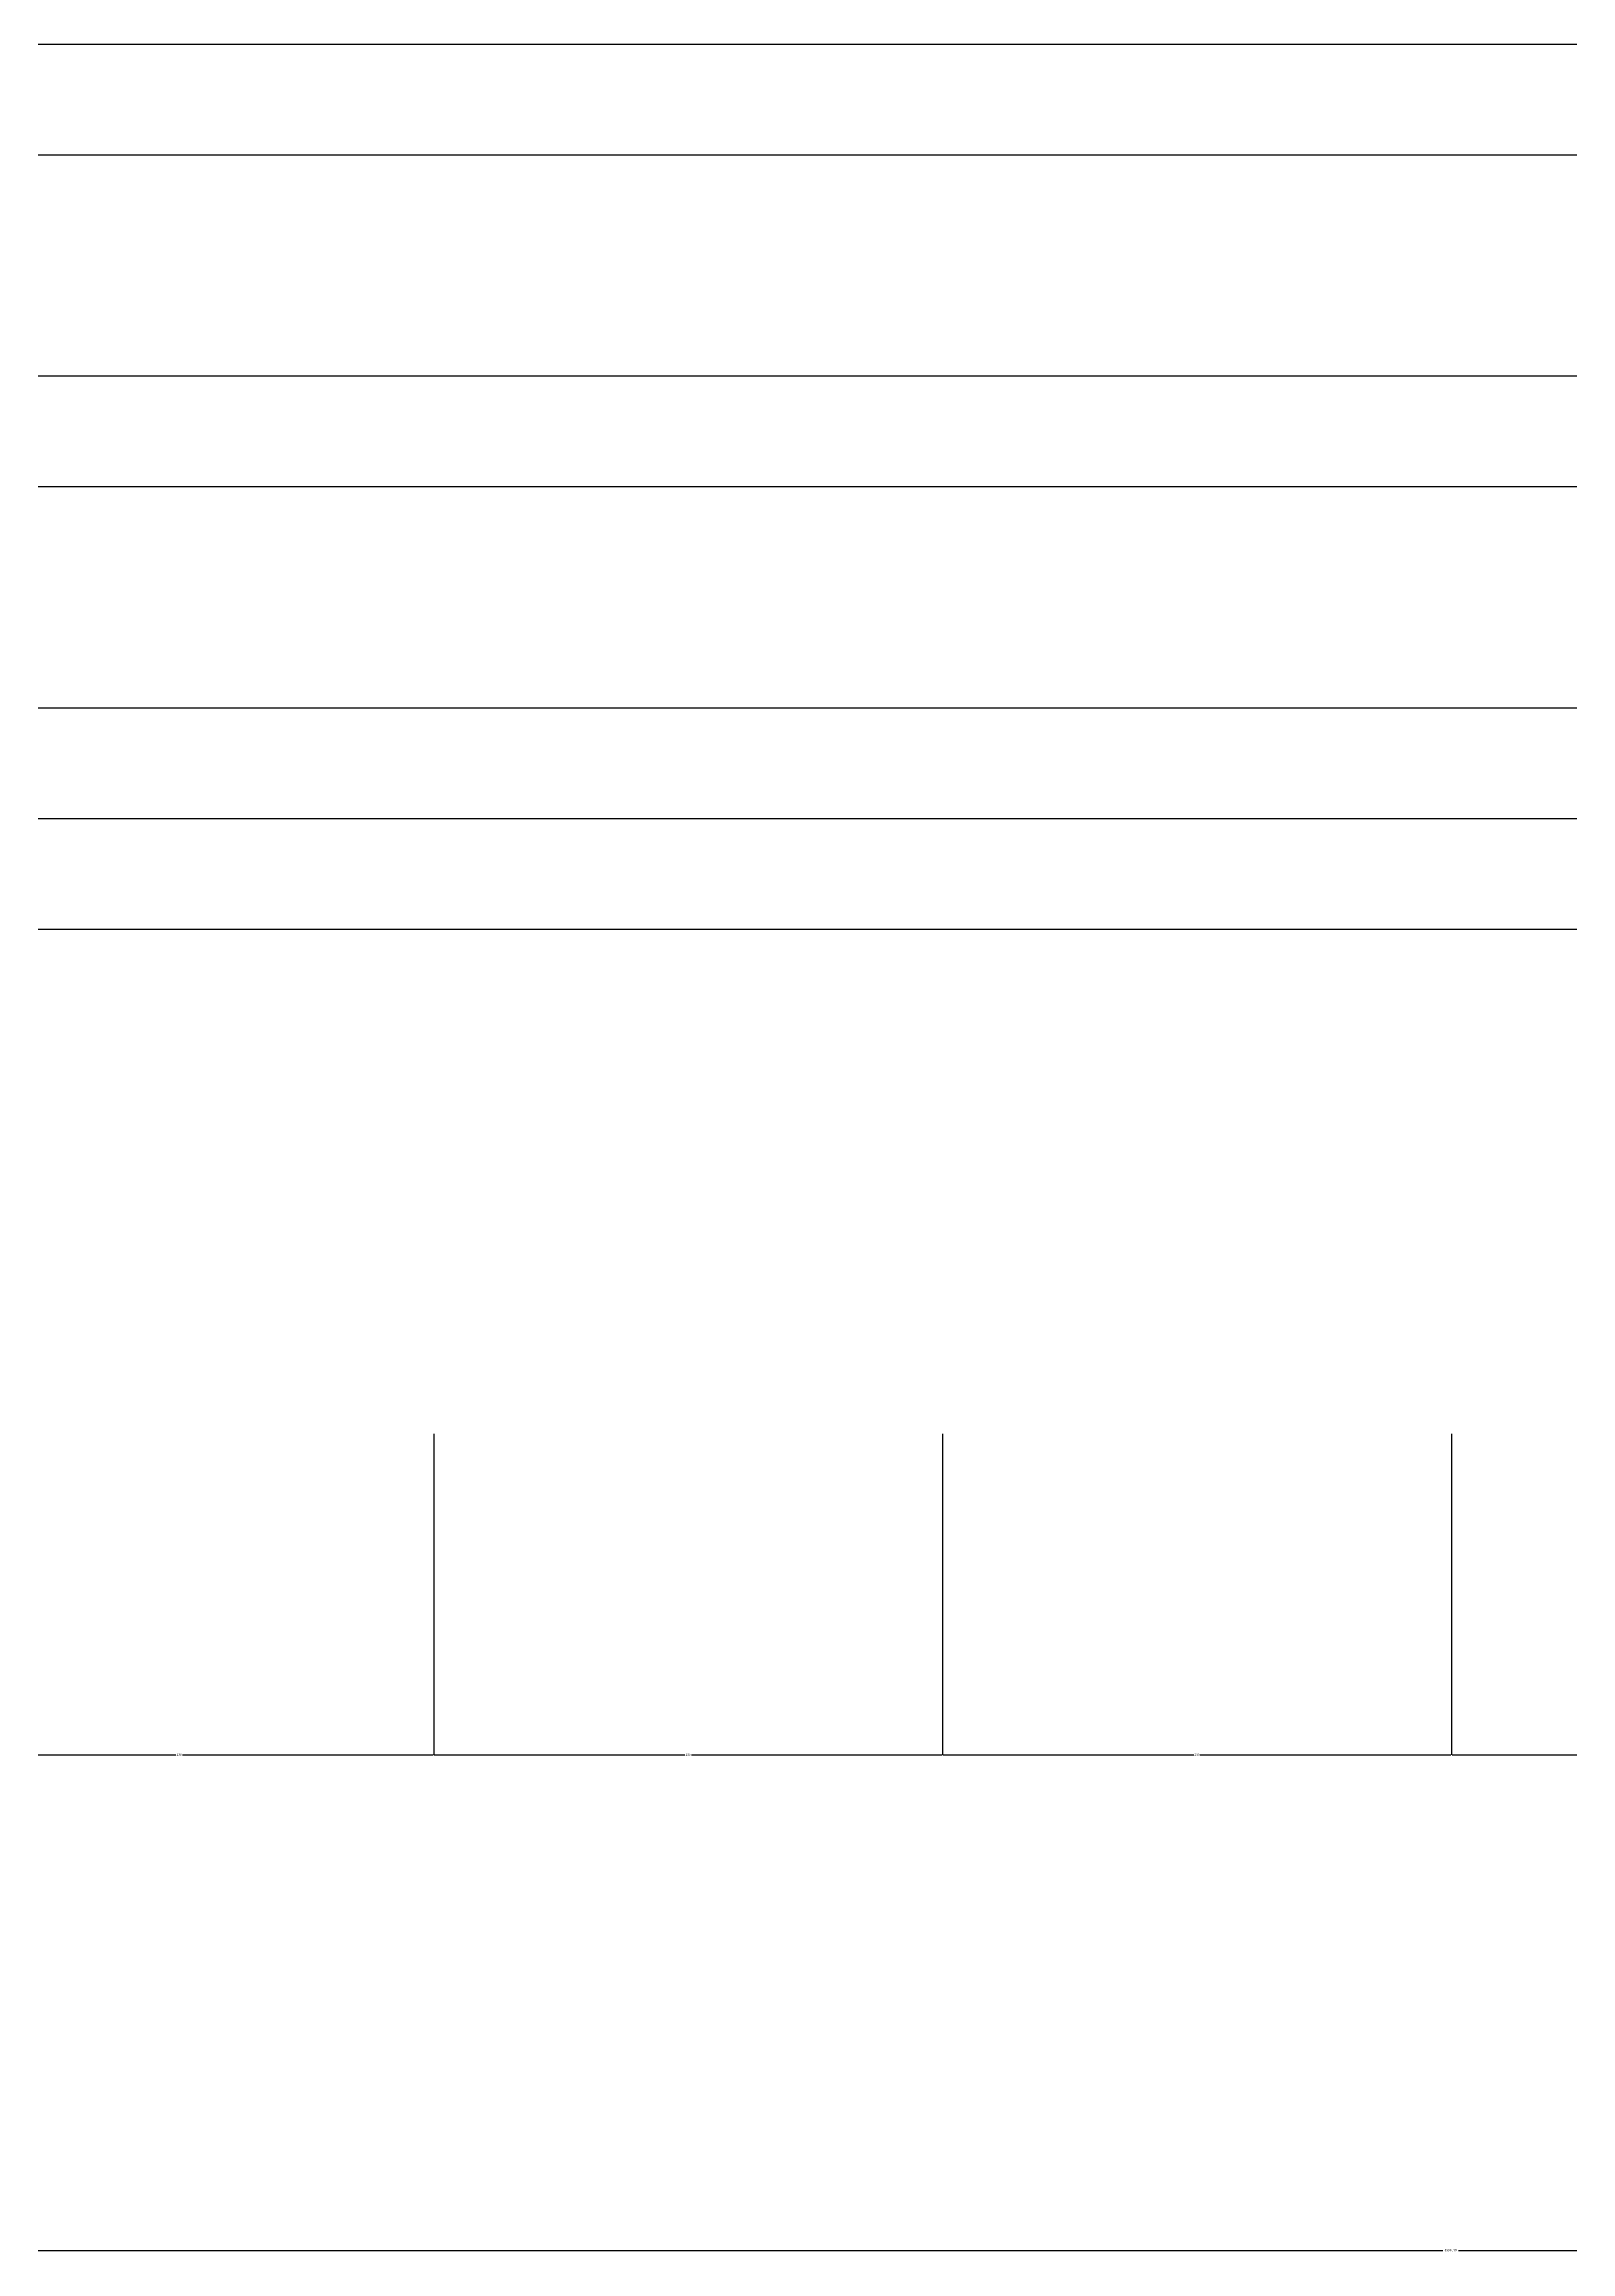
# Model space of a CAD drawing. Header units: metres. Extents: x -31380 to -25221, y 12032 to 17459.
# Drawn here: x -29915 to -29225, y 14991 to 15989 of the extents above; entities that cross this region are included whole.
import ezdxf

# ---------------------------------------------------------------- set-up
doc = ezdxf.new("R2010")
doc.units = ezdxf.units.M
doc.layers.add('DIM', color=3, linetype='Continuous')
doc.dimstyles.get("Standard").update_dxf_attribs({"dimtxt": 2.5, "dimasz": 2.5, "dimexe": 1.25, "dimexo": 0.625, "dimtad": 1, "dimcen": 2.5, "dimazin": 3, "dimtfac": 1, "dimtmove": 0, "dimatfit": 3})

# ---------------------------------------------------------------- blocks, each defined once
blk = doc.blocks.new('*D21')
for p, q in [((-29279.3, 15361.08), (-29279.3, 15216.06)), ((-29049.3, 15361.08), (-29049.3, 15216.06)), ((-29279.05, 15216.06), (-29165.8, 15216.06)), ((-29162.8, 15216.06), (-29049.55, 15216.06))]:
    blk.add_line(p, q)
at = {"layer": 'Defpoints'}
for p in [(-29279.3, 15361.08), (-29049.3, 15361.08), (-29279.3, 15216.06)]:
    blk.add_point(p, dxfattribs=at)
at = {"layer": 'DIM', "insert": (-29164.3, 15216.06), "char_height": 1, "attachment_point": 5}
blk.add_mtext('230', dxfattribs=at)
blk = doc.blocks.new('*D22')
for p, q in [((-31279.56, 15514.52), (-31279.56, 14992.03)), ((-27279.78, 15514.52), (-27279.78, 14992.03)), ((-31279.31, 14992.03), (-29283.17, 14992.03)), ((-29276.17, 14992.03), (-27280.03, 14992.03))]:
    blk.add_line(p, q)
at = {"layer": 'Defpoints'}
for p in [(-31279.56, 15514.52), (-27279.78, 15514.52), (-31279.56, 14992.03)]:
    blk.add_point(p, dxfattribs=at)
at = {"layer": 'DIM', "insert": (-29279.67, 14992.03), "char_height": 1, "attachment_point": 5}
blk.add_mtext('3999,78', dxfattribs=at)
blk = doc.blocks.new('*D29')
for p, q in [((-29739.3, 15361.08), (-29739.3, 15216.06)), ((-29509.3, 15361.08), (-29509.3, 15216.06)), ((-29739.05, 15216.06), (-29625.8, 15216.06)), ((-29622.8, 15216.06), (-29509.55, 15216.06))]:
    blk.add_line(p, q)
at = {"layer": 'Defpoints'}
for p in [(-29739.3, 15361.08), (-29509.3, 15361.08), (-29739.3, 15216.06)]:
    blk.add_point(p, dxfattribs=at)
at = {"layer": 'DIM', "insert": (-29624.3, 15216.06), "char_height": 1, "attachment_point": 5}
blk.add_mtext('230', dxfattribs=at)
blk = doc.blocks.new('*D30')
for p, q in [((-29509.3, 15361.08), (-29509.3, 15216.06)), ((-29279.3, 15361.08), (-29279.3, 15216.06)), ((-29509.05, 15216.06), (-29395.8, 15216.06)), ((-29392.8, 15216.06), (-29279.55, 15216.06))]:
    blk.add_line(p, q)
at = {"layer": 'Defpoints'}
for p in [(-29509.3, 15361.08), (-29279.3, 15361.08), (-29509.3, 15216.06)]:
    blk.add_point(p, dxfattribs=at)
at = {"layer": 'DIM', "insert": (-29394.3, 15216.06), "char_height": 1, "attachment_point": 5}
blk.add_mtext('230', dxfattribs=at)
blk = doc.blocks.new('*D31')
for p, q in [((-29969.3, 15361.08), (-29969.3, 15216.06)), ((-29739.3, 15361.08), (-29739.3, 15216.06)), ((-29969.05, 15216.06), (-29855.8, 15216.06)), ((-29852.8, 15216.06), (-29739.55, 15216.06))]:
    blk.add_line(p, q)
at = {"layer": 'Defpoints'}
for p in [(-29969.3, 15361.08), (-29739.3, 15361.08), (-29969.3, 15216.06)]:
    blk.add_point(p, dxfattribs=at)
at = {"layer": 'DIM', "insert": (-29854.3, 15216.06), "char_height": 1, "attachment_point": 5}
blk.add_mtext('230', dxfattribs=at)

msp = doc.modelspace()

# ---------------------------------------------------------------- linework, layer by layer
at = {"layer": 'DIM'}
for p, q in [((-31279.56, 15989.33), (-27304.78, 15989.33)), ((-31279.56, 15939.33), (-27304.78, 15939.33)), ((-31324.56, 15839.33), (-27259.78, 15839.33)), ((-31374.56, 15789.33), (-27209.78, 15789.33)), ((-31374.56, 15689.33), (-27209.78, 15689.33)), ((-31324.56, 15639.33), (-27259.78, 15639.33)), ((-31274.56, 15589.33), (-27304.78, 15589.33))]:
    msp.add_line(p, q, dxfattribs=at)

# ---------------------------------------------------------------- dimensions: what is measured, and where the dimension line sits
for base, p1, p2, picture, middle in [((-31279.56, 14992.03), (-31279.56, 15514.52), (-27279.78, 15514.52), '*D22', (-29279.67, 14992.03)), ((-29969.3, 15216.06), (-29969.3, 15361.08), (-29739.3, 15361.08), '*D31', (-29854.3, 15216.06)), ((-29739.3, 15216.06), (-29739.3, 15361.08), (-29509.3, 15361.08), '*D29', (-29624.3, 15216.06)), ((-29509.3, 15216.06), (-29509.3, 15361.08), (-29279.3, 15361.08), '*D30', (-29394.3, 15216.06)), ((-29279.3, 15216.06), (-29279.3, 15361.08), (-29049.3, 15361.08), '*D21', (-29164.3, 15216.06))]:
    dim = msp.add_linear_dim(base=base, p1=p1, p2=p2, dimstyle='Standard', dxfattribs=at)
    dim.commit()
    dim.dimension.update_dxf_attribs({"geometry": picture, "text_midpoint": middle})

doc.saveas('drawing.dxf')
